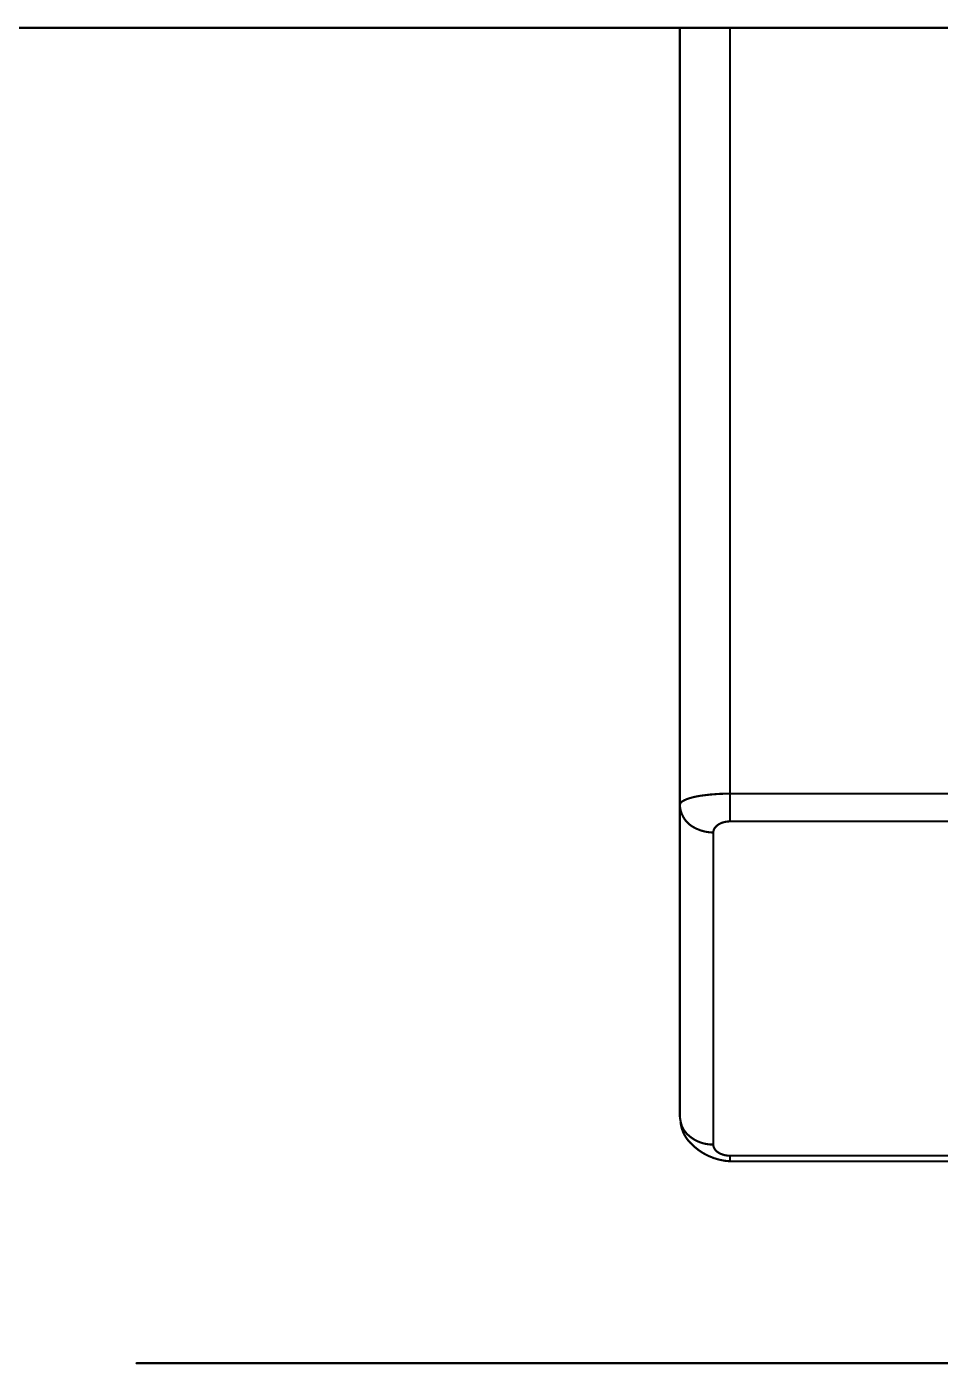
# Model space of a CAD drawing. Header units: inches. Extents: x 0 to 35.2, y -0.7 to 15.9.
# Drawn here: x 13.8281 to 14.0433, y 10.5037 to 10.8187 of the extents above; entities that cross this region are included whole.
import ezdxf

# ---------------------------------------------------------------- set-up
doc = ezdxf.new("R2010")
doc.units = ezdxf.units.IN
doc.header["$MEASUREMENT"] = 0
doc.layers.add('Dimensions', color=6, linetype='Continuous')

msp = doc.modelspace()

# ---------------------------------------------------------------- linework, layer by layer
at = {"layer": 'Dimensions', "const_width": 0.0005}
for points in [[(12.47969, 10.81849), (15.8582, 10.81849)], [(13.98194, 10.63549), (13.98194, 10.81849)], [(13.99375, 10.63811), (13.99375, 10.81849)], [(13.98194, 10.562), (13.98194, 10.63549)], [(13.99375, 10.63811), (14.34414, 10.63811)], [(13.99375, 10.63156), (13.99375, 10.63811)], [(13.98983, 10.62918), (13.98984, 10.62922)], [(13.98983, 10.62914), (13.98983, 10.62918)], [(13.98984, 10.62927), (13.98985, 10.62931)], [(13.98984, 10.62922), (13.98984, 10.62927)], [(13.98985, 10.62931), (13.98986, 10.62935)], [(13.98986, 10.62935), (13.98987, 10.62939)], [(13.98987, 10.62939), (13.98988, 10.62943)], [(13.98988, 10.62943), (13.98989, 10.62947)], [(13.98989, 10.62947), (13.98991, 10.62951)], [(13.98991, 10.62951), (13.98992, 10.62955)], [(13.98992, 10.62955), (13.98994, 10.62959)], [(13.98994, 10.62959), (13.98995, 10.62963)], [(13.98995, 10.62963), (13.98997, 10.62967)], [(13.98997, 10.62967), (13.98999, 10.62971)], [(13.98999, 10.62971), (13.99001, 10.62975)], [(13.99001, 10.62975), (13.99003, 10.62979)], [(13.99003, 10.62979), (13.99005, 10.62983)], [(13.99005, 10.62983), (13.99007, 10.62986)], [(13.99007, 10.62986), (13.99009, 10.6299)], [(13.99009, 10.6299), (13.99011, 10.62994)], [(13.99011, 10.62994), (13.99014, 10.62998)], [(13.99014, 10.62998), (13.99016, 10.63002)], [(13.99016, 10.63002), (13.99019, 10.63005)], [(13.99019, 10.63005), (13.99021, 10.63009)], [(13.99021, 10.63009), (13.99024, 10.63013)], [(13.99024, 10.63013), (13.99027, 10.63016)], [(13.99027, 10.63016), (13.9903, 10.6302)], [(13.9903, 10.6302), (13.99033, 10.63024)], [(13.99033, 10.63024), (13.99036, 10.63027)], [(13.99036, 10.63027), (13.99039, 10.63031)], [(13.99039, 10.63031), (13.99043, 10.63034)], [(13.99043, 10.63034), (13.99046, 10.63038)], [(13.99046, 10.63038), (13.99049, 10.63041)], [(13.99049, 10.63041), (13.99053, 10.63045)], [(13.99053, 10.63045), (13.99056, 10.63048)], [(13.99056, 10.63048), (13.9906, 10.63051)], [(13.9906, 10.63051), (13.99064, 10.63054)], [(13.99064, 10.63054), (13.99068, 10.63058)], [(13.99068, 10.63058), (13.99072, 10.63061)], [(13.99072, 10.63061), (13.99076, 10.63064)], [(13.99076, 10.63064), (13.9908, 10.63067)], [(13.9908, 10.63067), (13.99084, 10.6307)], [(13.99084, 10.6307), (13.99088, 10.63073)], [(13.99088, 10.63073), (13.99092, 10.63076)], [(13.99092, 10.63076), (13.99097, 10.63079)], [(13.99097, 10.63079), (13.99101, 10.63082)], [(13.99101, 10.63082), (13.99105, 10.63085)], [(13.99105, 10.63085), (13.9911, 10.63088)], [(13.9911, 10.63088), (13.99115, 10.6309)], [(13.99115, 10.6309), (13.99119, 10.63093)], [(13.99119, 10.63093), (13.99124, 10.63096)], [(13.99124, 10.63096), (13.99129, 10.63098)], [(13.99129, 10.63098), (13.99134, 10.63101)], [(13.99134, 10.63101), (13.99139, 10.63104)], [(13.99139, 10.63104), (13.99144, 10.63106)], [(13.99144, 10.63106), (13.99149, 10.63108)], [(13.99149, 10.63108), (13.99154, 10.63111)], [(13.99154, 10.63111), (13.99159, 10.63113)], [(13.99159, 10.63113), (13.99164, 10.63115)], [(13.99164, 10.63115), (13.99169, 10.63117)], [(13.99169, 10.63117), (13.99175, 10.6312)], [(13.99175, 10.6312), (13.9918, 10.63122)], [(13.9918, 10.63122), (13.99185, 10.63124)], [(13.99185, 10.63124), (13.99191, 10.63126)], [(13.99191, 10.63126), (13.99196, 10.63127)], [(13.99196, 10.63127), (13.99202, 10.63129)], [(13.99202, 10.63129), (13.99207, 10.63131)], [(13.99207, 10.63131), (13.99213, 10.63133)], [(13.99213, 10.63133), (13.99219, 10.63134)], [(13.99219, 10.63134), (13.99224, 10.63136)], [(13.99224, 10.63136), (13.9923, 10.63138)], [(13.9923, 10.63138), (13.99236, 10.63139)], [(13.99236, 10.63139), (13.99242, 10.63141)], [(13.99242, 10.63141), (13.99247, 10.63142)], [(13.99247, 10.63142), (13.99253, 10.63143)], [(13.99253, 10.63143), (13.99259, 10.63144)], [(13.99259, 10.63144), (13.99265, 10.63146)], [(13.99265, 10.63146), (13.99271, 10.63147)], [(13.99271, 10.63147), (13.99277, 10.63148)], [(13.99277, 10.63148), (13.99283, 10.63149)], [(13.99283, 10.63149), (13.99289, 10.6315)], [(13.99289, 10.6315), (13.99295, 10.63151)], [(13.99295, 10.63151), (13.99301, 10.63151)], [(13.99301, 10.63151), (13.99307, 10.63152)], [(13.99307, 10.63152), (13.99313, 10.63153)], [(13.99313, 10.63153), (13.9932, 10.63153)], [(13.9932, 10.63153), (13.99326, 10.63154)], [(13.99326, 10.63154), (13.99332, 10.63154)], [(13.99332, 10.63154), (13.99338, 10.63155)], [(13.99338, 10.63155), (13.99344, 10.63155)], [(13.99344, 10.63155), (13.9935, 10.63156)], [(13.9935, 10.63156), (13.99356, 10.63156)], [(13.99356, 10.63156), (13.99363, 10.63156)], [(13.99363, 10.63156), (13.99369, 10.63156)], [(13.99369, 10.63156), (13.99375, 10.63156)], [(13.99375, 10.63156), (14.34414, 10.63156)], [(13.98982, 10.62902), (13.98982, 10.62906)], [(13.98981, 10.62898), (13.98982, 10.62902)], [(13.98981, 10.62894), (13.98981, 10.62898)], [(13.98981, 10.55545), (13.98981, 10.62894)], [(13.98982, 10.6291), (13.98983, 10.62914)], [(13.98982, 10.62906), (13.98982, 10.6291)], [(13.98981, 10.55545), (13.98981, 10.5554)], [(13.98981, 10.5554), (13.98982, 10.55536)], [(13.98982, 10.55536), (13.98982, 10.55532)], [(13.98982, 10.55532), (13.98982, 10.55528)], [(13.98982, 10.55528), (13.98983, 10.55524)], [(13.98983, 10.55524), (13.98983, 10.5552)], [(13.98983, 10.5552), (13.98984, 10.55516)], [(13.98984, 10.55516), (13.98984, 10.55512)], [(13.98984, 10.55512), (13.98985, 10.55508)], [(13.98985, 10.55508), (13.98986, 10.55503)], [(13.98986, 10.55503), (13.98987, 10.55499)], [(13.98987, 10.55499), (13.98988, 10.55495)], [(13.98988, 10.55495), (13.98989, 10.55491)], [(13.98989, 10.55491), (13.98991, 10.55487)], [(13.98991, 10.55487), (13.98992, 10.55483)], [(13.98992, 10.55483), (13.98994, 10.55479)], [(13.98994, 10.55479), (13.98995, 10.55475)], [(13.98995, 10.55475), (13.98997, 10.55471)], [(13.98997, 10.55471), (13.98999, 10.55467)], [(13.98999, 10.55467), (13.99001, 10.55463)], [(13.99001, 10.55463), (13.99003, 10.5546)], [(13.99003, 10.5546), (13.99005, 10.55456)], [(13.99005, 10.55456), (13.99007, 10.55452)], [(13.99007, 10.55452), (13.99009, 10.55448)], [(13.99009, 10.55448), (13.99011, 10.55444)], [(13.99011, 10.55444), (13.99014, 10.5544)], [(13.99014, 10.5544), (13.99016, 10.55437)], [(13.99016, 10.55437), (13.99019, 10.55433)], [(13.99019, 10.55433), (13.99021, 10.55429)], [(13.99021, 10.55429), (13.99024, 10.55425)], [(13.99024, 10.55425), (13.99027, 10.55422)], [(13.99027, 10.55422), (13.9903, 10.55418)], [(13.9903, 10.55418), (13.99033, 10.55415)], [(13.99033, 10.55415), (13.99036, 10.55411)], [(13.99036, 10.55411), (13.99039, 10.55407)], [(13.99039, 10.55407), (13.99043, 10.55404)], [(13.99043, 10.55404), (13.99046, 10.554)], [(13.99046, 10.554), (13.99049, 10.55397)], [(13.99049, 10.55397), (13.99053, 10.55394)], [(13.99053, 10.55394), (13.99056, 10.5539)], [(13.99056, 10.5539), (13.9906, 10.55387)], [(13.9906, 10.55387), (13.99064, 10.55384)], [(13.99064, 10.55384), (13.99068, 10.5538)], [(13.99068, 10.5538), (13.99072, 10.55377)], [(13.99072, 10.55377), (13.99076, 10.55374)], [(13.99076, 10.55374), (13.9908, 10.55371)], [(13.9908, 10.55371), (13.99084, 10.55368)], [(13.99084, 10.55368), (13.99088, 10.55365)], [(13.99088, 10.55365), (13.99092, 10.55362)], [(13.99092, 10.55362), (13.99097, 10.55359)], [(13.99097, 10.55359), (13.99101, 10.55356)], [(13.99101, 10.55356), (13.99105, 10.55353)], [(13.99105, 10.55353), (13.9911, 10.5535)], [(13.9911, 10.5535), (13.99115, 10.55348)], [(13.99115, 10.55348), (13.99119, 10.55345)], [(13.99119, 10.55345), (13.99124, 10.55342)], [(13.99124, 10.55342), (13.99129, 10.5534)], [(13.99129, 10.5534), (13.99134, 10.55337)], [(13.99134, 10.55337), (13.99139, 10.55335)], [(13.99139, 10.55335), (13.99144, 10.55332)], [(13.99144, 10.55332), (13.99149, 10.5533)], [(13.99149, 10.5533), (13.99154, 10.55327)], [(13.99154, 10.55327), (13.99159, 10.55325)], [(13.99159, 10.55325), (13.99164, 10.55323)], [(13.99164, 10.55323), (13.99169, 10.55321)], [(13.99169, 10.55321), (13.99175, 10.55319)], [(13.99175, 10.55319), (13.9918, 10.55317)], [(13.9918, 10.55317), (13.99185, 10.55315)], [(13.99185, 10.55315), (13.99191, 10.55313)], [(13.99191, 10.55313), (13.99196, 10.55311)], [(13.99196, 10.55311), (13.99202, 10.55309)], [(13.99202, 10.55309), (13.99207, 10.55307)], [(13.99207, 10.55307), (13.99213, 10.55305)], [(13.99213, 10.55305), (13.99219, 10.55304)], [(13.99219, 10.55304), (13.99224, 10.55302)], [(13.99224, 10.55302), (13.9923, 10.55301)], [(13.9923, 10.55301), (13.99236, 10.55299)], [(13.99236, 10.55299), (13.99242, 10.55298)], [(13.99242, 10.55298), (13.99247, 10.55296)], [(13.99247, 10.55296), (13.99253, 10.55295)], [(13.99253, 10.55295), (13.99259, 10.55294)], [(13.99259, 10.55294), (13.99265, 10.55293)], [(13.99265, 10.55293), (13.99271, 10.55291)], [(13.99271, 10.55291), (13.99277, 10.5529)], [(13.99277, 10.5529), (13.99283, 10.55289)], [(13.99283, 10.55289), (13.99289, 10.55288)], [(13.99289, 10.55288), (13.99295, 10.55288)], [(13.99295, 10.55288), (13.99301, 10.55287)], [(13.99301, 10.55287), (13.99307, 10.55286)], [(13.99307, 10.55286), (13.99313, 10.55285)], [(13.99313, 10.55285), (13.9932, 10.55285)], [(13.9932, 10.55285), (13.99326, 10.55284)], [(13.99326, 10.55284), (13.99332, 10.55284)], [(13.99332, 10.55284), (13.99338, 10.55283)], [(13.99338, 10.55283), (13.99344, 10.55283)], [(13.99344, 10.55283), (13.9935, 10.55283)], [(13.9935, 10.55283), (13.99356, 10.55282)], [(13.99356, 10.55282), (13.99363, 10.55282)], [(13.99363, 10.55282), (13.99369, 10.55282)], [(13.99369, 10.55282), (13.99375, 10.55282)], [(13.99375, 10.55282), (14.34414, 10.55282)], [(13.99375, 10.55153), (13.99375, 10.55282)], [(13.99375, 10.5515), (14.34414, 10.5515)], [(13.85399, 10.50395), (14.16895, 10.50395)]]:
    msp.add_lwpolyline(points, dxfattribs=at)
at = {"layer": 'Dimensions', "const_width": 0.00025}
for points in [[(13.98181, 10.81849, 1), (13.98206, 10.81849, 1)], [(13.99362, 10.81849, 1), (13.99387, 10.81849, 1)], [(13.98181, 10.63549, 1), (13.98206, 10.63549, 1)], [(13.98181, 10.63549, 1), (13.98206, 10.63549, 1)], [(13.98181, 10.63549, 1), (13.98206, 10.63549, 1)], [(13.98181, 10.63549, 1), (13.98206, 10.63549, 1)], [(13.98237, 10.63628, 1), (13.98262, 10.63628, 1)], [(13.98237, 10.63628, 1), (13.98262, 10.63628, 1)], [(13.98403, 10.63701, 1), (13.98428, 10.63701, 1)], [(13.98403, 10.63701, 1), (13.98428, 10.63701, 1)], [(13.98662, 10.6376, 1), (13.98687, 10.6376, 1)], [(13.98662, 10.6376, 1), (13.98687, 10.6376, 1)], [(13.99362, 10.63811, 1), (13.99387, 10.63811, 1)], [(13.99362, 10.63811, 1), (13.99387, 10.63811, 1)], [(13.99362, 10.63811, 1), (13.99387, 10.63811, 1)], [(13.99362, 10.63811, 1), (13.99388, 10.63811, 1)], [(13.98506, 10.63018, 1), (13.98531, 10.63018, 1)], [(13.98506, 10.63018, 1), (13.98531, 10.63018, 1)], [(13.98971, 10.62918, 1), (13.98996, 10.62918, 1)], [(13.98971, 10.62918, 1), (13.98996, 10.62918, 1)], [(13.98972, 10.62927, 1), (13.98997, 10.62927, 1)], [(13.98972, 10.62927, 1), (13.98997, 10.62927, 1)], [(13.98971, 10.62922, 1), (13.98996, 10.62922, 1)], [(13.98971, 10.62922, 1), (13.98996, 10.62922, 1)], [(13.98973, 10.62931, 1), (13.98998, 10.62931, 1)], [(13.98973, 10.62931, 1), (13.98998, 10.62931, 1)], [(13.98974, 10.62935, 1), (13.98999, 10.62935, 1)], [(13.98974, 10.62935, 1), (13.98999, 10.62935, 1)], [(13.98975, 10.62939, 1), (13.99, 10.62939, 1)], [(13.98975, 10.62939, 1), (13.99, 10.62939, 1)], [(13.98976, 10.62943, 1), (13.99001, 10.62943, 1)], [(13.98976, 10.62943, 1), (13.99001, 10.62943, 1)], [(13.98977, 10.62947, 1), (13.99002, 10.62947, 1)], [(13.98977, 10.62947, 1), (13.99002, 10.62947, 1)], [(13.98978, 10.62951, 1), (13.99003, 10.62951, 1)], [(13.98978, 10.62951, 1), (13.99003, 10.62951, 1)], [(13.9898, 10.62955, 1), (13.99005, 10.62955, 1)], [(13.9898, 10.62955, 1), (13.99005, 10.62955, 1)], [(13.98981, 10.62959, 1), (13.99006, 10.62959, 1)], [(13.98981, 10.62959, 1), (13.99006, 10.62959, 1)], [(13.98983, 10.62963, 1), (13.99008, 10.62963, 1)], [(13.98983, 10.62963, 1), (13.99008, 10.62963, 1)], [(13.98984, 10.62967, 1), (13.99009, 10.62967, 1)], [(13.98984, 10.62967, 1), (13.99009, 10.62967, 1)], [(13.98986, 10.62971, 1), (13.99011, 10.62971, 1)], [(13.98986, 10.62971, 1), (13.99011, 10.62971, 1)], [(13.98988, 10.62975, 1), (13.99013, 10.62975, 1)], [(13.98988, 10.62975, 1), (13.99013, 10.62975, 1)], [(13.9899, 10.62979, 1), (13.99015, 10.62979, 1)], [(13.9899, 10.62979, 1), (13.99015, 10.62979, 1)], [(13.98992, 10.62983, 1), (13.99017, 10.62983, 1)], [(13.98992, 10.62983, 1), (13.99017, 10.62983, 1)], [(13.98994, 10.62986, 1), (13.99019, 10.62986, 1)], [(13.98994, 10.62986, 1), (13.99019, 10.62986, 1)], [(13.98996, 10.6299, 1), (13.99021, 10.6299, 1)], [(13.98996, 10.6299, 1), (13.99021, 10.6299, 1)], [(13.98999, 10.62994, 1), (13.99024, 10.62994, 1)], [(13.98999, 10.62994, 1), (13.99024, 10.62994, 1)], [(13.99001, 10.62998, 1), (13.99026, 10.62998, 1)], [(13.99001, 10.62998, 1), (13.99026, 10.62998, 1)], [(13.99004, 10.63002, 1), (13.99029, 10.63002, 1)], [(13.99004, 10.63002, 1), (13.99029, 10.63002, 1)], [(13.99006, 10.63005, 1), (13.99031, 10.63005, 1)], [(13.99006, 10.63005, 1), (13.99031, 10.63005, 1)], [(13.99009, 10.63009, 1), (13.99034, 10.63009, 1)], [(13.99009, 10.63009, 1), (13.99034, 10.63009, 1)], [(13.99012, 10.63013, 1), (13.99037, 10.63013, 1)], [(13.99012, 10.63013, 1), (13.99037, 10.63013, 1)], [(13.99015, 10.63016, 1), (13.9904, 10.63016, 1)], [(13.99015, 10.63016, 1), (13.9904, 10.63016, 1)], [(13.99018, 10.6302, 1), (13.99043, 10.6302, 1)], [(13.99018, 10.6302, 1), (13.99043, 10.6302, 1)], [(13.99021, 10.63024, 1), (13.99046, 10.63024, 1)], [(13.99021, 10.63024, 1), (13.99046, 10.63024, 1)], [(13.99024, 10.63027, 1), (13.99049, 10.63027, 1)], [(13.99024, 10.63027, 1), (13.99049, 10.63027, 1)], [(13.99027, 10.63031, 1), (13.99052, 10.63031, 1)], [(13.99027, 10.63031, 1), (13.99052, 10.63031, 1)], [(13.9903, 10.63034, 1), (13.99055, 10.63034, 1)], [(13.9903, 10.63034, 1), (13.99055, 10.63034, 1)], [(13.99033, 10.63038, 1), (13.99058, 10.63038, 1)], [(13.99033, 10.63038, 1), (13.99058, 10.63038, 1)], [(13.99037, 10.63041, 1), (13.99062, 10.63041, 1)], [(13.99037, 10.63041, 1), (13.99062, 10.63041, 1)], [(13.9904, 10.63045, 1), (13.99065, 10.63045, 1)], [(13.9904, 10.63045, 1), (13.99065, 10.63045, 1)], [(13.99044, 10.63048, 1), (13.99069, 10.63048, 1)], [(13.99044, 10.63048, 1), (13.99069, 10.63048, 1)], [(13.99048, 10.63051, 1), (13.99073, 10.63051, 1)], [(13.99048, 10.63051, 1), (13.99073, 10.63051, 1)], [(13.99051, 10.63054, 1), (13.99076, 10.63054, 1)], [(13.99051, 10.63054, 1), (13.99076, 10.63054, 1)], [(13.99055, 10.63058, 1), (13.9908, 10.63058, 1)], [(13.99055, 10.63058, 1), (13.9908, 10.63058, 1)], [(13.99059, 10.63061, 1), (13.99084, 10.63061, 1)], [(13.99059, 10.63061, 1), (13.99084, 10.63061, 1)], [(13.99063, 10.63064, 1), (13.99088, 10.63064, 1)], [(13.99063, 10.63064, 1), (13.99088, 10.63064, 1)], [(13.99067, 10.63067, 1), (13.99092, 10.63067, 1)], [(13.99067, 10.63067, 1), (13.99092, 10.63067, 1)], [(13.99071, 10.6307, 1), (13.99096, 10.6307, 1)], [(13.99071, 10.6307, 1), (13.99096, 10.6307, 1)], [(13.99076, 10.63073, 1), (13.99101, 10.63073, 1)], [(13.99076, 10.63073, 1), (13.99101, 10.63073, 1)], [(13.9908, 10.63076, 1), (13.99105, 10.63076, 1)], [(13.9908, 10.63076, 1), (13.99105, 10.63076, 1)], [(13.99084, 10.63079, 1), (13.99109, 10.63079, 1)], [(13.99084, 10.63079, 1), (13.99109, 10.63079, 1)], [(13.99089, 10.63082, 1), (13.99114, 10.63082, 1)], [(13.99089, 10.63082, 1), (13.99114, 10.63082, 1)], [(13.99093, 10.63085, 1), (13.99118, 10.63085, 1)], [(13.99093, 10.63085, 1), (13.99118, 10.63085, 1)], [(13.99098, 10.63088, 1), (13.99123, 10.63088, 1)], [(13.99098, 10.63088, 1), (13.99123, 10.63088, 1)], [(13.99102, 10.6309, 1), (13.99127, 10.6309, 1)], [(13.99102, 10.6309, 1), (13.99127, 10.6309, 1)], [(13.99107, 10.63093, 1), (13.99132, 10.63093, 1)], [(13.99107, 10.63093, 1), (13.99132, 10.63093, 1)], [(13.99112, 10.63096, 1), (13.99137, 10.63096, 1)], [(13.99112, 10.63096, 1), (13.99137, 10.63096, 1)], [(13.99116, 10.63098, 1), (13.99141, 10.63098, 1)], [(13.99116, 10.63098, 1), (13.99141, 10.63098, 1)], [(13.99121, 10.63101, 1), (13.99146, 10.63101, 1)], [(13.99121, 10.63101, 1), (13.99146, 10.63101, 1)], [(13.99126, 10.63104, 1), (13.99151, 10.63104, 1)], [(13.99126, 10.63104, 1), (13.99151, 10.63104, 1)], [(13.99131, 10.63106, 1), (13.99156, 10.63106, 1)], [(13.99131, 10.63106, 1), (13.99156, 10.63106, 1)], [(13.99136, 10.63108, 1), (13.99161, 10.63108, 1)], [(13.99136, 10.63108, 1), (13.99161, 10.63108, 1)], [(13.99141, 10.63111, 1), (13.99166, 10.63111, 1)], [(13.99141, 10.63111, 1), (13.99166, 10.63111, 1)], [(13.99146, 10.63113, 1), (13.99171, 10.63113, 1)], [(13.99146, 10.63113, 1), (13.99171, 10.63113, 1)], [(13.99152, 10.63115, 1), (13.99177, 10.63115, 1)], [(13.99152, 10.63115, 1), (13.99177, 10.63115, 1)], [(13.99157, 10.63117, 1), (13.99182, 10.63117, 1)], [(13.99157, 10.63117, 1), (13.99182, 10.63117, 1)], [(13.99162, 10.6312, 1), (13.99187, 10.6312, 1)], [(13.99162, 10.6312, 1), (13.99187, 10.6312, 1)], [(13.99167, 10.63122, 1), (13.99192, 10.63122, 1)], [(13.99167, 10.63122, 1), (13.99192, 10.63122, 1)], [(13.99173, 10.63124, 1), (13.99198, 10.63124, 1)], [(13.99173, 10.63124, 1), (13.99198, 10.63124, 1)], [(13.99178, 10.63126, 1), (13.99203, 10.63126, 1)], [(13.99178, 10.63126, 1), (13.99203, 10.63126, 1)], [(13.99184, 10.63127, 1), (13.99209, 10.63127, 1)], [(13.99184, 10.63127, 1), (13.99209, 10.63127, 1)], [(13.99189, 10.63129, 1), (13.99214, 10.63129, 1)], [(13.99189, 10.63129, 1), (13.99214, 10.63129, 1)], [(13.99195, 10.63131, 1), (13.9922, 10.63131, 1)], [(13.99195, 10.63131, 1), (13.9922, 10.63131, 1)], [(13.992, 10.63133, 1), (13.99225, 10.63133, 1)], [(13.992, 10.63133, 1), (13.99225, 10.63133, 1)], [(13.99206, 10.63134, 1), (13.99231, 10.63134, 1)], [(13.99206, 10.63134, 1), (13.99231, 10.63134, 1)], [(13.99212, 10.63136, 1), (13.99237, 10.63136, 1)], [(13.99212, 10.63136, 1), (13.99237, 10.63136, 1)], [(13.99218, 10.63138, 1), (13.99243, 10.63138, 1)], [(13.99218, 10.63138, 1), (13.99243, 10.63138, 1)], [(13.99223, 10.63139, 1), (13.99248, 10.63139, 1)], [(13.99223, 10.63139, 1), (13.99248, 10.63139, 1)], [(13.99229, 10.63141, 1), (13.99254, 10.63141, 1)], [(13.99229, 10.63141, 1), (13.99254, 10.63141, 1)], [(13.99235, 10.63142, 1), (13.9926, 10.63142, 1)], [(13.99235, 10.63142, 1), (13.9926, 10.63142, 1)], [(13.99241, 10.63143, 1), (13.99266, 10.63143, 1)], [(13.99241, 10.63143, 1), (13.99266, 10.63143, 1)], [(13.99247, 10.63144, 1), (13.99272, 10.63144, 1)], [(13.99247, 10.63144, 1), (13.99272, 10.63144, 1)], [(13.99253, 10.63146, 1), (13.99278, 10.63146, 1)], [(13.99253, 10.63146, 1), (13.99278, 10.63146, 1)], [(13.99259, 10.63147, 1), (13.99284, 10.63147, 1)], [(13.99259, 10.63147, 1), (13.99284, 10.63147, 1)], [(13.99265, 10.63148, 1), (13.9929, 10.63148, 1)], [(13.99265, 10.63148, 1), (13.9929, 10.63148, 1)], [(13.99271, 10.63149, 1), (13.99296, 10.63149, 1)], [(13.99271, 10.63149, 1), (13.99296, 10.63149, 1)], [(13.99277, 10.6315, 1), (13.99302, 10.6315, 1)], [(13.99277, 10.6315, 1), (13.99302, 10.6315, 1)], [(13.99283, 10.63151, 1), (13.99308, 10.63151, 1)], [(13.99283, 10.63151, 1), (13.99308, 10.63151, 1)], [(13.99289, 10.63151, 1), (13.99314, 10.63151, 1)], [(13.99289, 10.63151, 1), (13.99314, 10.63151, 1)], [(13.99295, 10.63152, 1), (13.9932, 10.63152, 1)], [(13.99295, 10.63152, 1), (13.9932, 10.63152, 1)], [(13.99301, 10.63153, 1), (13.99326, 10.63153, 1)], [(13.99301, 10.63153, 1), (13.99326, 10.63153, 1)], [(13.99307, 10.63153, 1), (13.99332, 10.63153, 1)], [(13.99307, 10.63153, 1), (13.99332, 10.63153, 1)], [(13.99313, 10.63154, 1), (13.99338, 10.63154, 1)], [(13.99313, 10.63154, 1), (13.99338, 10.63154, 1)], [(13.99319, 10.63154, 1), (13.99344, 10.63154, 1)], [(13.99319, 10.63154, 1), (13.99344, 10.63154, 1)], [(13.99325, 10.63155, 1), (13.9935, 10.63155, 1)], [(13.99325, 10.63155, 1), (13.9935, 10.63155, 1)], [(13.99332, 10.63155, 1), (13.99357, 10.63155, 1)], [(13.99332, 10.63155, 1), (13.99357, 10.63155, 1)], [(13.99338, 10.63156, 1), (13.99363, 10.63156, 1)], [(13.99338, 10.63156, 1), (13.99363, 10.63156, 1)], [(13.99344, 10.63156, 1), (13.99369, 10.63156, 1)], [(13.99344, 10.63156, 1), (13.99369, 10.63156, 1)], [(13.9935, 10.63156, 1), (13.99375, 10.63156, 1)], [(13.9935, 10.63156, 1), (13.99375, 10.63156, 1)], [(13.99356, 10.63156, 1), (13.99381, 10.63156, 1)], [(13.99356, 10.63156, 1), (13.99381, 10.63156, 1)], [(13.99362, 10.63156, 1), (13.99387, 10.63156, 1)], [(13.99362, 10.63156, 1), (13.99387, 10.63156, 1)], [(13.99362, 10.63156, 1), (13.99387, 10.63156, 1)], [(13.98969, 10.62902, 1), (13.98994, 10.62902, 1)], [(13.98969, 10.62902, 1), (13.98994, 10.62902, 1)], [(13.98969, 10.62898, 1), (13.98994, 10.62898, 1)], [(13.98969, 10.62898, 1), (13.98994, 10.62898, 1)], [(13.98969, 10.62894, 1), (13.98994, 10.62894, 1)], [(13.98969, 10.62894, 1), (13.98994, 10.62894, 1)], [(13.98969, 10.62894, 1), (13.98994, 10.62894, 1)], [(13.9897, 10.6291, 1), (13.98995, 10.6291, 1)], [(13.9897, 10.6291, 1), (13.98995, 10.6291, 1)], [(13.98969, 10.62906, 1), (13.98994, 10.62906, 1)], [(13.98969, 10.62906, 1), (13.98994, 10.62906, 1)], [(13.9897, 10.62914, 1), (13.98995, 10.62914, 1)], [(13.9897, 10.62914, 1), (13.98995, 10.62914, 1)], [(13.98181, 10.562, 1), (13.98206, 10.562, 1)], [(13.98181, 10.562, 1), (13.98206, 10.562, 1)], [(13.98197, 10.56072, 1), (13.98222, 10.56072, 1)], [(13.98222, 10.55997, 1), (13.98247, 10.55997, 1)], [(13.98222, 10.55997, 1), (13.98247, 10.55997, 1)], [(13.98331, 10.55815, 1), (13.98356, 10.55815, 1)], [(13.98331, 10.55815, 1), (13.98356, 10.55815, 1)], [(13.9843, 10.55583, 1), (13.98455, 10.55583, 1)], [(13.9843, 10.55583, 1), (13.98455, 10.55583, 1)], [(13.98969, 10.55545, 1), (13.98994, 10.55545, 1)], [(13.98969, 10.55545, 1), (13.98994, 10.55545, 1)], [(13.98969, 10.55545, 1), (13.98994, 10.55545, 1)], [(13.98969, 10.5554, 1), (13.98994, 10.5554, 1)], [(13.98969, 10.5554, 1), (13.98994, 10.5554, 1)], [(13.98969, 10.55536, 1), (13.98994, 10.55536, 1)], [(13.98969, 10.55536, 1), (13.98994, 10.55536, 1)], [(13.98969, 10.55532, 1), (13.98994, 10.55532, 1)], [(13.98969, 10.55532, 1), (13.98994, 10.55532, 1)], [(13.9897, 10.55528, 1), (13.98995, 10.55528, 1)], [(13.9897, 10.55528, 1), (13.98995, 10.55528, 1)], [(13.9897, 10.55524, 1), (13.98995, 10.55524, 1)], [(13.9897, 10.55524, 1), (13.98995, 10.55524, 1)], [(13.98971, 10.5552, 1), (13.98996, 10.5552, 1)], [(13.98971, 10.5552, 1), (13.98996, 10.5552, 1)], [(13.98971, 10.55516, 1), (13.98996, 10.55516, 1)], [(13.98971, 10.55516, 1), (13.98996, 10.55516, 1)], [(13.98972, 10.55512, 1), (13.98997, 10.55512, 1)], [(13.98972, 10.55512, 1), (13.98997, 10.55512, 1)], [(13.98973, 10.55508, 1), (13.98998, 10.55508, 1)], [(13.98973, 10.55508, 1), (13.98998, 10.55508, 1)], [(13.98974, 10.55503, 1), (13.98999, 10.55503, 1)], [(13.98974, 10.55503, 1), (13.98999, 10.55503, 1)], [(13.98975, 10.55499, 1), (13.99, 10.55499, 1)], [(13.98975, 10.55499, 1), (13.99, 10.55499, 1)], [(13.98976, 10.55495, 1), (13.99001, 10.55495, 1)], [(13.98976, 10.55495, 1), (13.99001, 10.55495, 1)], [(13.98977, 10.55491, 1), (13.99002, 10.55491, 1)], [(13.98977, 10.55491, 1), (13.99002, 10.55491, 1)], [(13.98978, 10.55487, 1), (13.99003, 10.55487, 1)], [(13.98978, 10.55487, 1), (13.99003, 10.55487, 1)], [(13.9898, 10.55483, 1), (13.99005, 10.55483, 1)], [(13.9898, 10.55483, 1), (13.99005, 10.55483, 1)], [(13.98981, 10.55479, 1), (13.99006, 10.55479, 1)], [(13.98981, 10.55479, 1), (13.99006, 10.55479, 1)], [(13.98983, 10.55475, 1), (13.99008, 10.55475, 1)], [(13.98983, 10.55475, 1), (13.99008, 10.55475, 1)], [(13.98984, 10.55471, 1), (13.99009, 10.55471, 1)], [(13.98984, 10.55471, 1), (13.99009, 10.55471, 1)], [(13.98986, 10.55467, 1), (13.99011, 10.55467, 1)], [(13.98986, 10.55467, 1), (13.99011, 10.55467, 1)], [(13.98988, 10.55463, 1), (13.99013, 10.55463, 1)], [(13.98988, 10.55463, 1), (13.99013, 10.55463, 1)], [(13.9899, 10.5546, 1), (13.99015, 10.5546, 1)], [(13.9899, 10.5546, 1), (13.99015, 10.5546, 1)], [(13.98992, 10.55456, 1), (13.99017, 10.55456, 1)], [(13.98992, 10.55456, 1), (13.99017, 10.55456, 1)], [(13.98994, 10.55452, 1), (13.99019, 10.55452, 1)], [(13.98994, 10.55452, 1), (13.99019, 10.55452, 1)], [(13.98996, 10.55448, 1), (13.99021, 10.55448, 1)], [(13.98996, 10.55448, 1), (13.99021, 10.55448, 1)], [(13.98999, 10.55444, 1), (13.99024, 10.55444, 1)], [(13.98999, 10.55444, 1), (13.99024, 10.55444, 1)], [(13.99001, 10.5544, 1), (13.99026, 10.5544, 1)], [(13.99001, 10.5544, 1), (13.99026, 10.5544, 1)], [(13.99004, 10.55437, 1), (13.99029, 10.55437, 1)], [(13.99004, 10.55437, 1), (13.99029, 10.55437, 1)], [(13.99006, 10.55433, 1), (13.99031, 10.55433, 1)], [(13.99006, 10.55433, 1), (13.99031, 10.55433, 1)], [(13.99009, 10.55429, 1), (13.99034, 10.55429, 1)], [(13.99009, 10.55429, 1), (13.99034, 10.55429, 1)], [(13.99012, 10.55425, 1), (13.99037, 10.55425, 1)], [(13.99012, 10.55425, 1), (13.99037, 10.55425, 1)], [(13.99015, 10.55422, 1), (13.9904, 10.55422, 1)], [(13.99015, 10.55422, 1), (13.9904, 10.55422, 1)], [(13.99018, 10.55418, 1), (13.99043, 10.55418, 1)], [(13.99018, 10.55418, 1), (13.99043, 10.55418, 1)], [(13.99021, 10.55415, 1), (13.99046, 10.55415, 1)], [(13.99021, 10.55415, 1), (13.99046, 10.55415, 1)], [(13.99024, 10.55411, 1), (13.99049, 10.55411, 1)], [(13.99024, 10.55411, 1), (13.99049, 10.55411, 1)], [(13.99027, 10.55407, 1), (13.99052, 10.55407, 1)], [(13.99027, 10.55407, 1), (13.99052, 10.55407, 1)], [(13.9903, 10.55404, 1), (13.99055, 10.55404, 1)], [(13.9903, 10.55404, 1), (13.99055, 10.55404, 1)], [(13.99033, 10.554, 1), (13.99058, 10.554, 1)], [(13.99033, 10.554, 1), (13.99058, 10.554, 1)], [(13.99037, 10.55397, 1), (13.99062, 10.55397, 1)], [(13.99037, 10.55397, 1), (13.99062, 10.55397, 1)], [(13.9904, 10.55394, 1), (13.99065, 10.55394, 1)], [(13.9904, 10.55394, 1), (13.99065, 10.55394, 1)], [(13.99044, 10.5539, 1), (13.99069, 10.5539, 1)], [(13.99044, 10.5539, 1), (13.99069, 10.5539, 1)], [(13.99048, 10.55387, 1), (13.99073, 10.55387, 1)], [(13.99048, 10.55387, 1), (13.99073, 10.55387, 1)], [(13.99051, 10.55384, 1), (13.99076, 10.55384, 1)], [(13.99051, 10.55384, 1), (13.99076, 10.55384, 1)], [(13.99055, 10.5538, 1), (13.9908, 10.5538, 1)], [(13.99055, 10.5538, 1), (13.9908, 10.5538, 1)], [(13.99059, 10.55377, 1), (13.99084, 10.55377, 1)], [(13.99059, 10.55377, 1), (13.99084, 10.55377, 1)], [(13.99063, 10.55374, 1), (13.99088, 10.55374, 1)], [(13.99063, 10.55374, 1), (13.99088, 10.55374, 1)], [(13.99067, 10.55371, 1), (13.99092, 10.55371, 1)], [(13.99067, 10.55371, 1), (13.99092, 10.55371, 1)], [(13.99071, 10.55368, 1), (13.99096, 10.55368, 1)], [(13.99071, 10.55368, 1), (13.99096, 10.55368, 1)], [(13.99076, 10.55365, 1), (13.99101, 10.55365, 1)], [(13.99076, 10.55365, 1), (13.99101, 10.55365, 1)], [(13.9908, 10.55362, 1), (13.99105, 10.55362, 1)], [(13.9908, 10.55362, 1), (13.99105, 10.55362, 1)], [(13.99084, 10.55359, 1), (13.99109, 10.55359, 1)], [(13.99084, 10.55359, 1), (13.99109, 10.55359, 1)], [(13.99089, 10.55356, 1), (13.99114, 10.55356, 1)], [(13.99089, 10.55356, 1), (13.99114, 10.55356, 1)], [(13.99093, 10.55353, 1), (13.99118, 10.55353, 1)], [(13.99093, 10.55353, 1), (13.99118, 10.55353, 1)], [(13.99098, 10.5535, 1), (13.99123, 10.5535, 1)], [(13.99098, 10.5535, 1), (13.99123, 10.5535, 1)], [(13.99102, 10.55348, 1), (13.99127, 10.55348, 1)], [(13.99102, 10.55348, 1), (13.99127, 10.55348, 1)], [(13.99107, 10.55345, 1), (13.99132, 10.55345, 1)], [(13.99107, 10.55345, 1), (13.99132, 10.55345, 1)], [(13.99112, 10.55342, 1), (13.99137, 10.55342, 1)], [(13.99112, 10.55342, 1), (13.99137, 10.55342, 1)], [(13.99116, 10.5534, 1), (13.99141, 10.5534, 1)], [(13.99116, 10.5534, 1), (13.99141, 10.5534, 1)], [(13.99121, 10.55337, 1), (13.99146, 10.55337, 1)], [(13.99121, 10.55337, 1), (13.99146, 10.55337, 1)], [(13.99126, 10.55335, 1), (13.99151, 10.55335, 1)], [(13.99126, 10.55335, 1), (13.99151, 10.55335, 1)], [(13.99131, 10.55332, 1), (13.99156, 10.55332, 1)], [(13.99131, 10.55332, 1), (13.99156, 10.55332, 1)], [(13.99136, 10.5533, 1), (13.99161, 10.5533, 1)], [(13.99136, 10.5533, 1), (13.99161, 10.5533, 1)], [(13.99141, 10.55327, 1), (13.99166, 10.55327, 1)], [(13.99141, 10.55327, 1), (13.99166, 10.55327, 1)], [(13.99146, 10.55325, 1), (13.99171, 10.55325, 1)], [(13.99146, 10.55325, 1), (13.99171, 10.55325, 1)], [(13.99152, 10.55323, 1), (13.99177, 10.55323, 1)], [(13.99152, 10.55323, 1), (13.99177, 10.55323, 1)], [(13.99157, 10.55321, 1), (13.99182, 10.55321, 1)], [(13.99157, 10.55321, 1), (13.99182, 10.55321, 1)], [(13.99162, 10.55319, 1), (13.99187, 10.55319, 1)], [(13.99162, 10.55319, 1), (13.99187, 10.55319, 1)], [(13.99167, 10.55317, 1), (13.99192, 10.55317, 1)], [(13.99167, 10.55317, 1), (13.99192, 10.55317, 1)], [(13.99173, 10.55315, 1), (13.99198, 10.55315, 1)], [(13.99173, 10.55315, 1), (13.99198, 10.55315, 1)], [(13.99178, 10.55313, 1), (13.99203, 10.55313, 1)], [(13.99178, 10.55313, 1), (13.99203, 10.55313, 1)], [(13.99184, 10.55311, 1), (13.99209, 10.55311, 1)], [(13.99184, 10.55311, 1), (13.99209, 10.55311, 1)], [(13.99189, 10.55309, 1), (13.99214, 10.55309, 1)], [(13.99189, 10.55309, 1), (13.99214, 10.55309, 1)], [(13.99195, 10.55307, 1), (13.9922, 10.55307, 1)], [(13.99195, 10.55307, 1), (13.9922, 10.55307, 1)], [(13.992, 10.55305, 1), (13.99225, 10.55305, 1)], [(13.992, 10.55305, 1), (13.99225, 10.55305, 1)], [(13.99206, 10.55304, 1), (13.99231, 10.55304, 1)], [(13.99206, 10.55304, 1), (13.99231, 10.55304, 1)], [(13.99212, 10.55302, 1), (13.99237, 10.55302, 1)], [(13.99212, 10.55302, 1), (13.99237, 10.55302, 1)], [(13.99218, 10.55301, 1), (13.99243, 10.55301, 1)], [(13.99218, 10.55301, 1), (13.99243, 10.55301, 1)], [(13.99223, 10.55299, 1), (13.99248, 10.55299, 1)], [(13.99223, 10.55299, 1), (13.99248, 10.55299, 1)], [(13.99229, 10.55298, 1), (13.99254, 10.55298, 1)], [(13.99229, 10.55298, 1), (13.99254, 10.55298, 1)], [(13.99235, 10.55296, 1), (13.9926, 10.55296, 1)], [(13.99235, 10.55296, 1), (13.9926, 10.55296, 1)], [(13.99241, 10.55295, 1), (13.99266, 10.55295, 1)], [(13.99241, 10.55295, 1), (13.99266, 10.55295, 1)], [(13.99247, 10.55294, 1), (13.99272, 10.55294, 1)], [(13.99247, 10.55294, 1), (13.99272, 10.55294, 1)], [(13.99253, 10.55293, 1), (13.99278, 10.55293, 1)], [(13.99253, 10.55293, 1), (13.99278, 10.55293, 1)], [(13.99259, 10.55291, 1), (13.99284, 10.55291, 1)], [(13.99259, 10.55291, 1), (13.99284, 10.55291, 1)], [(13.99265, 10.5529, 1), (13.9929, 10.5529, 1)], [(13.99265, 10.5529, 1), (13.9929, 10.5529, 1)], [(13.99271, 10.55289, 1), (13.99296, 10.55289, 1)], [(13.99271, 10.55289, 1), (13.99296, 10.55289, 1)], [(13.99277, 10.55288, 1), (13.99302, 10.55288, 1)], [(13.99277, 10.55288, 1), (13.99302, 10.55288, 1)], [(13.99283, 10.55288, 1), (13.99308, 10.55288, 1)], [(13.99283, 10.55288, 1), (13.99308, 10.55288, 1)], [(13.99289, 10.55287, 1), (13.99314, 10.55287, 1)], [(13.99289, 10.55287, 1), (13.99314, 10.55287, 1)], [(13.99295, 10.55286, 1), (13.9932, 10.55286, 1)], [(13.99295, 10.55286, 1), (13.9932, 10.55286, 1)], [(13.99301, 10.55285, 1), (13.99326, 10.55285, 1)], [(13.99301, 10.55285, 1), (13.99326, 10.55285, 1)], [(13.99307, 10.55285, 1), (13.99332, 10.55285, 1)], [(13.99307, 10.55285, 1), (13.99332, 10.55285, 1)], [(13.99313, 10.55284, 1), (13.99338, 10.55284, 1)], [(13.99313, 10.55284, 1), (13.99338, 10.55284, 1)], [(13.99319, 10.55284, 1), (13.99344, 10.55284, 1)], [(13.99319, 10.55284, 1), (13.99344, 10.55284, 1)], [(13.99325, 10.55283, 1), (13.9935, 10.55283, 1)], [(13.99325, 10.55283, 1), (13.9935, 10.55283, 1)], [(13.99332, 10.55283, 1), (13.99357, 10.55283, 1)], [(13.99332, 10.55283, 1), (13.99357, 10.55283, 1)], [(13.99338, 10.55283, 1), (13.99363, 10.55283, 1)], [(13.99338, 10.55283, 1), (13.99363, 10.55283, 1)], [(13.99344, 10.55282, 1), (13.99369, 10.55282, 1)], [(13.99344, 10.55282, 1), (13.99369, 10.55282, 1)], [(13.9935, 10.55282, 1), (13.99375, 10.55282, 1)], [(13.9935, 10.55282, 1), (13.99375, 10.55282, 1)], [(13.99356, 10.55282, 1), (13.99381, 10.55282, 1)], [(13.99356, 10.55282, 1), (13.99381, 10.55282, 1)], [(13.99362, 10.55282, 1), (13.99387, 10.55282, 1)], [(13.99362, 10.55282, 1), (13.99387, 10.55282, 1)], [(13.99362, 10.55282, 1), (13.99387, 10.55282, 1)], [(13.99362, 10.55153, 1), (13.99387, 10.55153, 1)], [(13.99362, 10.5515, 1), (13.99387, 10.5515, 1)], [(13.99362, 10.5515, 1), (13.99388, 10.5515, 1)], [(13.85386, 10.50395, 1), (13.85411, 10.50395, 1)]]:
    msp.add_lwpolyline(points, format="xyb", close=True, dxfattribs=at)
at = {"layer": 'Dimensions', "const_width": 0.0005}
for points in [[(13.98194, 10.63549, -0.197856), (13.9825, 10.63628)], [(13.98519, 10.63018, -0.267358), (13.98194, 10.63549)], [(13.9825, 10.63628, -0.067672), (13.98416, 10.63701)], [(13.98416, 10.63701, -0.036733), (13.98675, 10.6376)], [(13.98675, 10.6376, -0.03725), (13.99375, 10.63811)], [(13.98981, 10.62894, -0.126296), (13.98519, 10.63018)], [(13.98235, 10.55997, -0.047015), (13.98194, 10.562)], [(13.98442, 10.55583, -0.171747), (13.98209, 10.56072)], [(13.98343, 10.55815, -0.102771), (13.98235, 10.55997)], [(13.98981, 10.55545, -0.215482), (13.98343, 10.55815)], [(13.99375, 10.5515, -0.191754), (13.98442, 10.55583)]]:
    msp.add_lwpolyline(points, format="xyb", dxfattribs=at)

doc.saveas('drawing.dxf')
